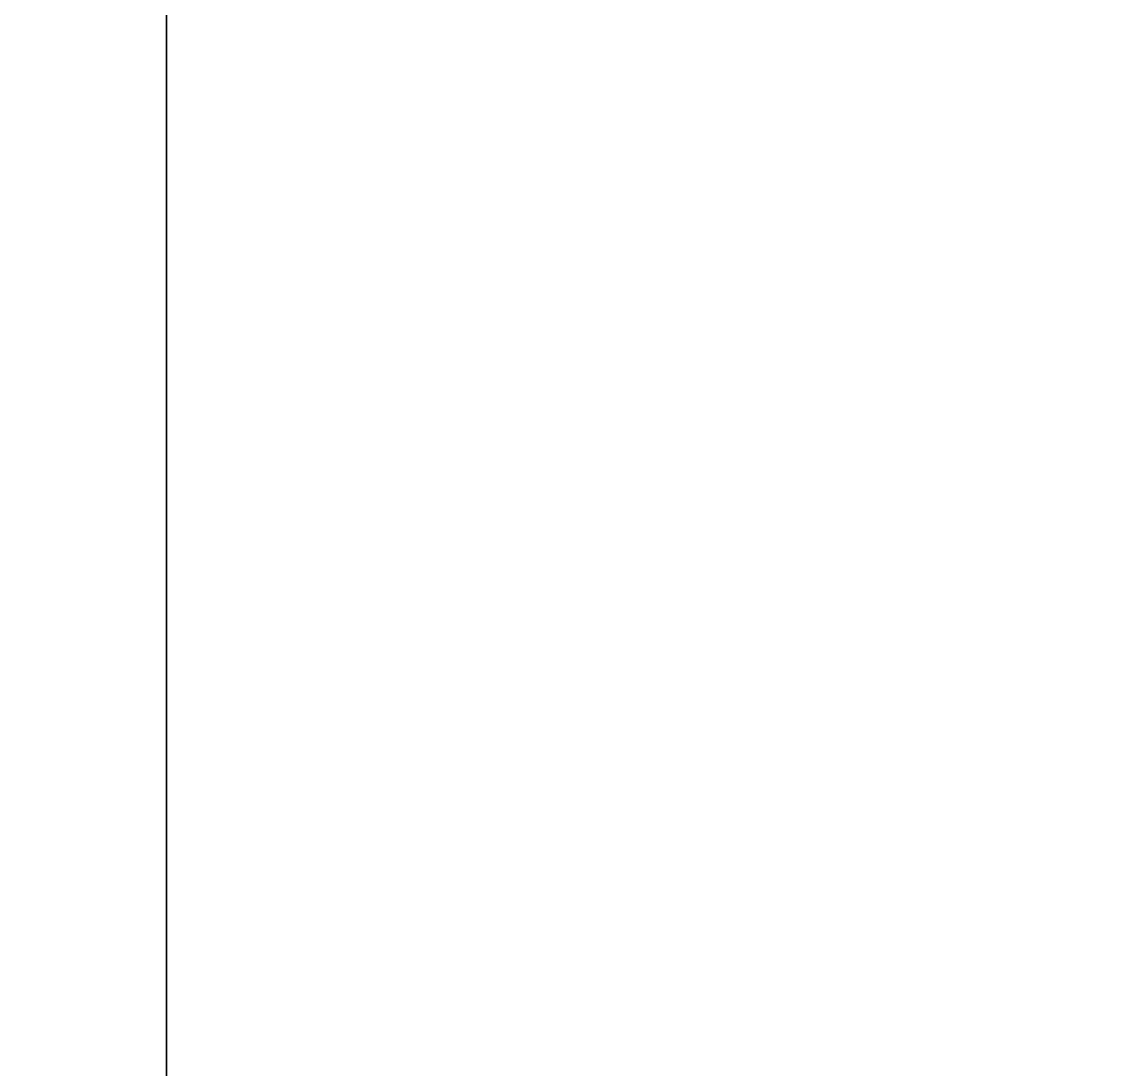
# Model space of a CAD drawing. Header units: metres. Extents: x 0 to 810, y 0 to 745.
# Drawn here: x 1.999862 to 2.000902, y 0.000996 to 0.001993 of the extents above; entities that cross this region are included whole.
import ezdxf

# ---------------------------------------------------------------- set-up
doc = ezdxf.new("R2010")
doc.units = ezdxf.units.M
doc.layers.add('forest', color=7, linetype='Continuous')

msp = doc.modelspace()

# ---------------------------------------------------------------- linework, layer by layer
at = {"layer": 'forest', "color": 178}
for points in [[(2, 0), (2, 4), (1, 5), (0, 5), (0, 63), (63, 63), (63, 0), (2, 0)], [(2, 0), (2, 4), (1, 5), (0, 5), (0, 63), (63, 63), (63, 0), (2, 0)], [(2, 0), (2, 4), (1, 5), (0, 5), (0, 63), (63, 63), (63, 0), (2, 0)], [(2, 0), (2, 4), (1, 5), (0, 5), (0, 63), (63, 63), (63, 0), (2, 0)], [(63, 0), (23, 0), (23, 1), (22, 2), (20, 2), (19, 1), (18, 1), (17, 0), (16, 0), (15, 1), (15, 3), (14, 4), (13, 4), (12, 5), (11, 5), (8, 2), (6, 2), (5, 3), (4, 2), (3, 2), (2, 1), (2, 0), (0, 0)], [(63, 0), (23, 0), (23, 1), (22, 2), (20, 2), (19, 1), (18, 1), (17, 0), (16, 0), (15, 1), (15, 3), (14, 4), (13, 4), (12, 5), (11, 5), (8, 2), (6, 2), (5, 3), (4, 2), (3, 2), (2, 1), (2, 0), (0, 0)], [(63, 0), (23, 0), (23, 1), (22, 2), (20, 2), (19, 1), (18, 1), (17, 0), (16, 0), (15, 1), (15, 3), (14, 4), (13, 4), (12, 5), (11, 5), (8, 2), (6, 2), (5, 3), (4, 2), (3, 2), (2, 1), (2, 0), (0, 0)], [(63, 0), (23, 0), (23, 1), (22, 2), (20, 2), (19, 1), (18, 1), (17, 0), (16, 0), (15, 1), (15, 3), (14, 4), (13, 4), (12, 5), (11, 5), (8, 2), (6, 2), (5, 3), (4, 2), (3, 2), (2, 1), (2, 0), (0, 0)]]:
    msp.add_lwpolyline(points, dxfattribs=at)
at = {"layer": 'forest', "color": 113}
msp.add_lwpolyline([(2, 0), (2, 4), (4, 6), (4, 7), (5, 8), (5, 9), (9, 9), (10, 8), (11, 9), (12, 9), (15, 12), (15, 13), (16, 14), (18, 14), (19, 15), (19, 17), (20, 17), (21, 18), (21, 19), (22, 20), (22, 21), (23, 22), (23, 23), (26, 26)], dxfattribs=at)
msp.add_lwpolyline([(2, 0), (2, 4), (4, 6), (4, 7), (5, 8), (5, 9), (9, 9), (10, 8), (11, 9), (12, 9), (15, 12), (15, 13), (16, 14), (18, 14), (19, 15), (19, 17), (20, 17), (21, 18), (21, 19), (22, 20), (22, 21), (23, 22), (23, 23), (26, 26)], dxfattribs=at)
msp.add_lwpolyline([(2, 0), (2, 4), (4, 6), (4, 7), (5, 8), (5, 9), (9, 9), (10, 8), (11, 9), (12, 9), (15, 12), (15, 13), (16, 14), (18, 14), (19, 15), (19, 17), (20, 17), (21, 18), (21, 19), (22, 20), (22, 21), (23, 22), (23, 23), (26, 26)], dxfattribs=at)
msp.add_lwpolyline([(2, 0), (2, 4), (4, 6), (4, 7), (5, 8), (5, 9), (9, 9), (10, 8), (11, 9), (12, 9), (15, 12), (15, 13), (16, 14), (18, 14), (19, 15), (19, 17), (20, 17), (21, 18), (21, 19), (22, 20), (22, 21), (23, 22), (23, 23), (26, 26)], dxfattribs=at)
at = {"layer": 'forest', "color": 130}
msp.add_lwpolyline([(2, 0), (2, 2), (3, 3), (3, 5), (4, 6), (4, 9), (5, 10), (6, 10), (10, 14), (10, 16), (16, 22)], dxfattribs=at)
msp.add_lwpolyline([(2, 0), (2, 2), (3, 3), (3, 5), (4, 6), (4, 9), (5, 10), (6, 10), (10, 14), (10, 16), (16, 22)], dxfattribs=at)
msp.add_lwpolyline([(2, 0), (2, 2), (3, 3), (3, 5), (4, 6), (4, 9), (5, 10), (6, 10), (10, 14), (10, 16), (16, 22)], dxfattribs=at)
msp.add_lwpolyline([(2, 0), (2, 2), (3, 3), (3, 5), (4, 6), (4, 9), (5, 10), (6, 10), (10, 14), (10, 16), (16, 22)], dxfattribs=at)
at = {"layer": 'forest', "color": 55}
msp.add_lwpolyline([(8, 19), (8, 15), (9, 14), (9, 10), (10, 9), (12, 9), (12, 5), (11, 4), (11, 1), (10, 0), (5, 0), (3, 2), (2, 1), (2, 0), (0, 0)], dxfattribs=at)
msp.add_lwpolyline([(8, 19), (8, 15), (9, 14), (9, 10), (10, 9), (12, 9), (12, 5), (11, 4), (11, 1), (10, 0), (5, 0), (3, 2), (2, 1), (2, 0), (0, 0)], dxfattribs=at)
msp.add_lwpolyline([(8, 19), (8, 15), (9, 14), (9, 10), (10, 9), (12, 9), (12, 5), (11, 4), (11, 1), (10, 0), (5, 0), (3, 2), (2, 1), (2, 0), (0, 0)], dxfattribs=at)
msp.add_lwpolyline([(8, 19), (8, 15), (9, 14), (9, 10), (10, 9), (12, 9), (12, 5), (11, 4), (11, 1), (10, 0), (5, 0), (3, 2), (2, 1), (2, 0), (0, 0)], dxfattribs=at)
at = {"layer": 'forest', "color": 162}
msp.add_lwpolyline([(11, 18), (11, 12), (10, 11), (10, 8), (9, 7), (7, 7), (6, 8), (5, 8), (3, 6), (2, 6), (0, 4), (1, 3), (1, 2), (2, 1), (2, 0), (0, 0)], dxfattribs=at)
msp.add_lwpolyline([(11, 18), (11, 12), (10, 11), (10, 8), (9, 7), (7, 7), (6, 8), (5, 8), (3, 6), (2, 6), (0, 4), (1, 3), (1, 2), (2, 1), (2, 0), (0, 0)], dxfattribs=at)
msp.add_lwpolyline([(11, 18), (11, 12), (10, 11), (10, 8), (9, 7), (7, 7), (6, 8), (5, 8), (3, 6), (2, 6), (0, 4), (1, 3), (1, 2), (2, 1), (2, 0), (0, 0)], dxfattribs=at)
msp.add_lwpolyline([(11, 18), (11, 12), (10, 11), (10, 8), (9, 7), (7, 7), (6, 8), (5, 8), (3, 6), (2, 6), (0, 4), (1, 3), (1, 2), (2, 1), (2, 0), (0, 0)], dxfattribs=at)

doc.saveas('drawing.dxf')
